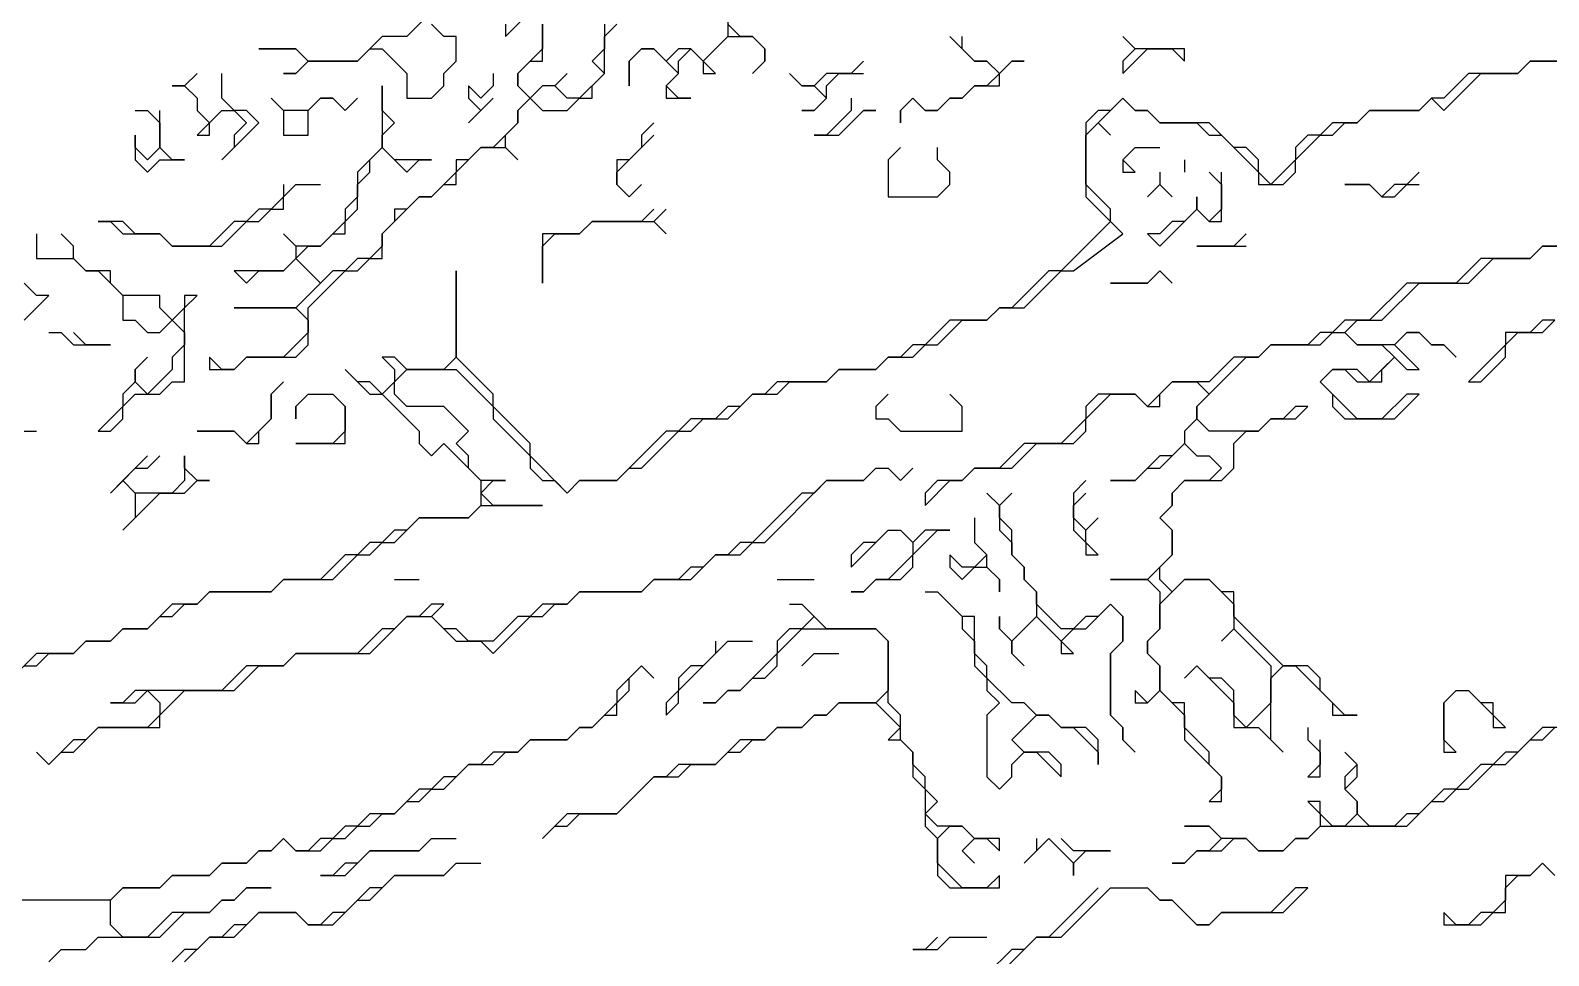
# Model space of a CAD drawing. Header units: metres. Extents: x 76363 to 76886, y 81203 to 81673.
# Drawn here: x 76502 to 76551.2, y 81278.4 to 81308.4 of the extents above; entities that cross this region are included whole.
import ezdxf

# ---------------------------------------------------------------- set-up
doc = ezdxf.new("R2010")
doc.units = ezdxf.units.M

msp = doc.modelspace()

# ---------------------------------------------------------------- linework, layer by layer
for points in [[(76515, 81309, 214.28), (76514.2, 81308.2, 213.985), (76513.4, 81308.2, 214.18), (76512.6, 81307.4, 213.893), (76511, 81307.4, 214.027), (76510.6, 81307.8, 214.5), (76509.4, 81307.8, 214.654), (76510.6, 81307.8, 214.5), (76511, 81307.4, 214.027), (76510.6, 81307, 213.91), (76510.2, 81307, 214.03), (76510.6, 81307, 213.91), (76511, 81307.4, 214.027), (76512.6, 81307.4, 213.893), (76513, 81307.8, 214.013), (76513.4, 81307.8, 213.958), (76514.2, 81307, 213.78), (76514.2, 81306.2, 213.86), (76515, 81306.2, 213.86), (76515.4, 81306.6, 213.82), (76515.4, 81307, 213.82), (76515.8, 81307.4, 213.83), (76515.8, 81308.2, 213.79), (76515.4, 81308.2, 213.91), (76515, 81308.6, 214.155)], [(76517.4, 81308.6, 213.5), (76517.4, 81308.2, 213.255), (76518.2, 81309, 213.452)], [(76524.6, 81309, 212.37), (76524.6, 81308.2, 212.27), (76523.8, 81307.4, 212.04), (76523.4, 81307.8, 212.17), (76523, 81307.8, 212.215), (76522.6, 81307.4, 212.1), (76522.2, 81307.8, 212.37), (76521.8, 81307.8, 212.423), (76521.4, 81307.4, 212.2), (76521.4, 81306.6, 212.043), (76521.4, 81307.4, 212.2), (76521.8, 81307.8, 212.423), (76522.2, 81307.8, 212.37), (76523, 81307, 211.79), (76522.6, 81306.6, 211.78), (76522.6, 81306.2, 211.73), (76523.4, 81306.2, 211.68), (76523, 81306.2, 211.69), (76522.6, 81306.6, 211.78), (76523, 81307, 211.79), (76523, 81307.4, 212.005), (76523.4, 81307.8, 212.17), (76523.8, 81307.4, 212.04), (76523.8, 81307, 211.84), (76524.2, 81307, 211.87), (76523.8, 81307.4, 212.04), (76524.6, 81308.2, 212.27), (76525.4, 81308.2, 212.11), (76525.8, 81307.8, 211.98), (76525.8, 81307.4, 211.88), (76525.4, 81307, 211.75), (76525.8, 81307.4, 211.88), (76525.8, 81307.8, 211.98), (76525.4, 81308.2, 212.11), (76525, 81308.2, 212.15), (76524.6, 81308.6, 212.28)], [(76518.6, 81308.6, 213.26), (76518.6, 81307.8, 213.047), (76517.8, 81307, 212.965), (76517.8, 81306.6, 212.94), (76518.2, 81306.2, 212.66), (76517.8, 81305.8, 212.835), (76517.8, 81305.4, 212.59), (76517, 81304.6, 212.453), (76516.6, 81304.6, 212.655), (76516.2, 81304.2, 211.977), (76515.8, 81304.2, 211.947), (76515.8, 81303.8, 211.7), (76515, 81303, 211.24), (76514.6, 81303, 211.267), (76514.2, 81302.6, 210.945), (76513.8, 81302.6, 211.1), (76513.8, 81302.2, 210.93), (76513.4, 81301.8, 210.95), (76513.4, 81301.4, 210.78), (76513, 81301, 210.65), (76512.6, 81301, 210.91), (76512.2, 81300.6, 210.71), (76511.8, 81300.6, 210.9), (76511.4, 81300.2, 210.448), (76510.6, 81301, 211.37), (76511, 81301.4, 211.59), (76511.4, 81301.4, 211.66), (76511.8, 81301.8, 211.53), (76512.2, 81301.8, 211.53), (76512.2, 81302.2, 211.7), (76512.6, 81302.6, 211.79), (76512.6, 81303.4, 212.13), (76513, 81303.8, 212.12), (76513, 81304.2, 212.25), (76513.4, 81304.6, 212.415), (76514.2, 81303.8, 211.877), (76514.6, 81304.2, 212.436), (76515, 81304.2, 212.443), (76513.8, 81304.2, 212.293), (76513.4, 81304.6, 212.415), (76513.4, 81305, 212.53), (76513.8, 81305.4, 213.044), (76513.4, 81305.8, 212.928), (76513.4, 81306.6, 213.35), (76513.4, 81304.6, 212.415), (76512.6, 81303.8, 212.25), (76512.6, 81303, 211.97), (76512.2, 81302.6, 211.82), (76512.2, 81302.2, 211.7), (76511.4, 81301.4, 211.66), (76510.6, 81301.4, 211.52), (76510.2, 81301.8, 211.53), (76510.6, 81301.4, 211.52), (76510.6, 81301, 211.37), (76510.2, 81300.6, 211.135), (76508.6, 81300.6, 211.19), (76509, 81300.2, 211.167), (76509.4, 81300.6, 211.18), (76510.2, 81300.6, 211.135), (76510.6, 81301, 211.37), (76511.4, 81300.2, 210.448), (76510.6, 81299.4, 210.37), (76508.6, 81299.4, 210.75), (76510.6, 81299.4, 210.37), (76511, 81299, 210.1), (76511, 81298.6, 209.93), (76510.2, 81297.8, 209.94), (76509, 81297.8, 210.24), (76508.6, 81297.4, 210.173), (76508.2, 81297.4, 210.12), (76507.8, 81297.8, 210.347), (76507.8, 81297.4, 210.13), (76508.6, 81297.4, 210.173), (76509, 81297.8, 210.24), (76510.6, 81297.8, 209.9), (76511, 81298.2, 209.875), (76511, 81299.4, 210.235), (76512.2, 81300.6, 210.71), (76512.6, 81300.6, 210.63), (76513, 81301, 210.65), (76513.4, 81301, 210.53), (76513.4, 81301.8, 210.95), (76514.6, 81303, 211.267), (76515, 81303, 211.24), (76515.4, 81303.4, 211.56), (76515.8, 81303.4, 211.49), (76515.8, 81303.8, 211.7), (76516.6, 81304.6, 212.655), (76517.4, 81304.6, 212.325), (76517.8, 81304.2, 212.115), (76517.4, 81304.6, 212.325), (76517.4, 81305, 212.52), (76517.8, 81305.4, 212.59), (76517.8, 81305.8, 212.835), (76518.2, 81306.2, 212.66), (76518.6, 81305.8, 212.53), (76519.4, 81305.8, 212.56), (76519.8, 81306.2, 212.54), (76520.2, 81306.2, 212.46), (76520.2, 81306.6, 212.55), (76520.6, 81307, 212.495), (76520.6, 81308.2, 212.963), (76521, 81308.6, 212.95)], [(76520.6, 81308.6, 212.99), (76520.6, 81307.8, 212.84), (76520.2, 81307.4, 212.75), (76520.6, 81307, 212.495), (76519.8, 81306.2, 212.54), (76519.4, 81306.2, 212.517), (76519, 81306.6, 212.72), (76519.4, 81307, 212.73), (76519, 81306.6, 212.72), (76518.6, 81306.6, 212.71), (76518.2, 81306.2, 212.66), (76517.8, 81306.6, 212.94), (76517.8, 81307, 212.965), (76518.2, 81307.4, 213.06), (76518.6, 81307.4, 213.015), (76518.6, 81308.6, 213.26)], [(76531.8, 81308.2, 211.745), (76532.6, 81307.4, 211.47), (76533, 81307.4, 211.47), (76533.4, 81307, 211.3), (76533, 81306.6, 211.11), (76532.6, 81306.6, 211.13), (76532.2, 81306.2, 210.96), (76531.8, 81306.2, 210.965), (76531.4, 81305.8, 210.795), (76531, 81305.8, 210.835), (76530.6, 81306.2, 210.96), (76530.2, 81305.8, 210.88), (76530.2, 81305.4, 210.78), (76530.2, 81305.8, 210.88), (76530.6, 81306.2, 210.96), (76531, 81305.8, 210.835), (76531.4, 81305.8, 210.795), (76531.8, 81306.2, 210.965), (76532.2, 81306.2, 210.96), (76532.6, 81306.6, 211.13), (76533.4, 81306.6, 211.13), (76533.4, 81307, 211.3), (76533.8, 81307.4, 211.37), (76534.2, 81307.4, 211.32), (76533.8, 81307.4, 211.37), (76533.4, 81307, 211.3), (76533, 81307.4, 211.47), (76532.6, 81307.4, 211.47), (76532.2, 81307.8, 211.645), (76532.2, 81308.2, 211.69)], [(76537.4, 81308.2, 211.305), (76537.8, 81307.8, 211.09), (76537.4, 81307.4, 211.04), (76537.4, 81307, 210.905), (76538.2, 81307.8, 211.01), (76539, 81307.8, 211.048), (76539.4, 81307.4, 210.955), (76539.4, 81307.8, 211.09), (76537.8, 81307.8, 211.09)], [(76552.6, 81307.4, 210.79), (76550.6, 81307.4, 210.807), (76550.2, 81307, 210.71), (76548.6, 81307, 210.71), (76547.8, 81306.2, 210.68), (76547.4, 81306.2, 210.687), (76547, 81305.8, 210.67), (76545.4, 81305.8, 210.67), (76545, 81305.4, 210.65), (76544.2, 81305.4, 210.505), (76543.8, 81305, 210.49), (76543.4, 81305, 210.56), (76543, 81304.6, 210.685), (76543, 81304.2, 210.6), (76542.2, 81303.4, 210.65), (76541.8, 81303.8, 210.745), (76541.8, 81304.2, 210.69), (76541.4, 81304.6, 210.71), (76541, 81304.6, 210.71), (76540.2, 81305.4, 210.74), (76538.6, 81305.4, 210.905), (76538.2, 81305.8, 210.93), (76537.8, 81305.8, 210.93), (76537.4, 81306.2, 210.87), (76537, 81305.8, 210.907), (76536.6, 81305.8, 210.895), (76536.2, 81305.4, 210.84), (76536.2, 81303, 210.91), (76537, 81302.2, 211.075), (76535.4, 81300.6, 210.86), (76535, 81300.6, 210.86), (76533.8, 81299.4, 210.893), (76533.4, 81299.4, 210.885), (76533, 81299, 210.95), (76531.8, 81299, 211.007), (76531, 81298.2, 211), (76530.6, 81298.2, 211.04), (76530.2, 81297.8, 211.06), (76529.8, 81297.8, 211.06), (76529.4, 81297.4, 211.045), (76528.2, 81297.4, 211.05), (76527.8, 81297, 211.035), (76526.2, 81297, 210.96), (76525.8, 81296.6, 210.95), (76525.4, 81296.6, 210.92), (76525, 81296.2, 210.93), (76524.6, 81296.2, 210.93), (76524.2, 81295.8, 210.915), (76523.4, 81295.8, 210.92), (76523, 81295.4, 210.83), (76522.6, 81295.4, 210.88), (76521, 81293.8, 210.92), (76519.8, 81293.8, 210.84), (76519.4, 81293.4, 210.75), (76518.2, 81294.6, 210.96), (76518.2, 81295, 210.905), (76517, 81296.2, 210.965), (76517, 81296.6, 210.98), (76515.8, 81297.8, 210.88), (76515.8, 81300.6, 210.92), (76515.8, 81297.8, 210.88), (76515.4, 81297.4, 210.788), (76514.2, 81297.4, 210.33), (76513.8, 81297.8, 210.19), (76513.4, 81297.8, 210.19), (76513.8, 81297.4, 210.215), (76513.8, 81297, 210.087), (76513.4, 81296.6, 209.88), (76513, 81297, 210.01), (76512.6, 81297, 209.81), (76512.2, 81297.4, 209.765), (76513, 81296.6, 209.84), (76513.4, 81296.6, 209.88), (76514.6, 81295.4, 209.825), (76514.6, 81295, 209.725), (76515, 81294.6, 209.67), (76515.4, 81295, 209.955), (76516.6, 81293.8, 209.907), (76516.6, 81293, 209.745), (76516.2, 81292.6, 209.77), (76514.6, 81292.6, 209.81), (76514.2, 81292.2, 209.79), (76513.8, 81292.2, 209.72), (76513.4, 81291.8, 209.71), (76513, 81291.8, 209.657), (76512.6, 81291.4, 209.61), (76512.2, 81291.4, 209.54), (76511.4, 81290.6, 209.43), (76510.2, 81290.6, 209.44), (76509.8, 81290.2, 209.41), (76507.8, 81290.2, 209.575), (76507.4, 81289.8, 209.56), (76506.6, 81289.8, 209.64), (76505.8, 81289, 209.68), (76505, 81289, 209.69), (76504.6, 81288.6, 209.63), (76503.8, 81288.6, 209.67), (76503.4, 81288.2, 209.58), (76502.2, 81288.2, 209.58), (76501.4, 81287.4, 209.515)], [(76501.8, 81287.8, 209.57), (76502.2, 81287.8, 209.57), (76502.6, 81288.2, 209.66), (76503.4, 81288.2, 209.58), (76503.8, 81288.6, 209.67), (76504.6, 81288.6, 209.63), (76505, 81289, 209.69), (76505.8, 81289, 209.68), (76506.2, 81289.4, 209.695), (76506.6, 81289.4, 209.63), (76507, 81289.8, 209.64), (76507.4, 81289.8, 209.56), (76507.8, 81290.2, 209.575), (76509.8, 81290.2, 209.41), (76510.2, 81290.6, 209.44), (76511.8, 81290.6, 209.42), (76512.6, 81291.4, 209.61), (76513, 81291.4, 209.61), (76513.4, 81291.8, 209.71), (76513.8, 81291.8, 209.7), (76514.6, 81292.6, 209.81), (76516.2, 81292.6, 209.77), (76516.6, 81293, 209.745), (76518.6, 81293, 210.445), (76517, 81293, 209.82), (76516.6, 81293.4, 209.76), (76517, 81293.8, 210.165), (76517.4, 81293.8, 210.24), (76516.6, 81293.8, 209.907), (76516.2, 81294.2, 209.923), (76516.2, 81294.6, 209.97), (76515.8, 81295, 210.14), (76516.2, 81295.4, 210.41), (76515.4, 81296.2, 210.395), (76514.2, 81296.2, 209.935), (76513.8, 81296.6, 209.837), (76513.8, 81297, 210.087), (76514.2, 81297.4, 210.33), (76515.8, 81297.4, 210.94), (76517, 81296.2, 210.965), (76517, 81295.8, 210.94), (76518.2, 81294.6, 210.96), (76518.2, 81294.2, 210.78), (76518.6, 81293.8, 210.77), (76519, 81293.8, 210.84), (76519.4, 81293.4, 210.75), (76519.8, 81293.8, 210.84), (76521, 81293.8, 210.92), (76521.4, 81294.2, 210.82), (76521.8, 81294.2, 210.77), (76523, 81295.4, 210.83), (76523.4, 81295.4, 210.83), (76523.8, 81295.8, 210.913), (76524.6, 81295.8, 210.875), (76525.4, 81296.6, 210.92), (76526.2, 81296.6, 210.905), (76526.6, 81297, 210.96), (76527.8, 81297, 211.035), (76528.2, 81297.4, 211.05), (76529.4, 81297.4, 211.045), (76529.8, 81297.8, 211.06), (76530.6, 81297.8, 211.06), (76531, 81298.2, 211), (76531.4, 81298.2, 210.93), (76532.2, 81299, 210.96), (76533, 81299, 210.95), (76533.4, 81299.4, 210.885), (76534.2, 81299.4, 210.885), (76535.4, 81300.6, 210.86), (76535.8, 81300.6, 210.82), (76537.4, 81301.8, 210.98), (76537, 81302.2, 211.075), (76537, 81302.6, 211.422), (76536.2, 81303.4, 211.13), (76536.2, 81305, 210.82), (76536.6, 81305.4, 210.92), (76537, 81305, 211.327), (76536.6, 81305.4, 210.92), (76537.4, 81306.2, 210.87), (76537.8, 81305.8, 210.93), (76538.2, 81305.8, 210.93), (76538.6, 81305.4, 210.905), (76539.8, 81305.4, 210.75), (76540.2, 81305, 210.65), (76540.6, 81305, 210.65), (76541.8, 81303.8, 210.745), (76541.8, 81303.4, 210.81), (76542.6, 81303.4, 210.63), (76543, 81303.8, 210.51), (76543, 81304.2, 210.6), (76543.8, 81305, 210.49), (76544.2, 81305, 210.51), (76544.6, 81305.4, 210.58), (76545, 81305.4, 210.65), (76545.4, 81305.8, 210.67), (76547, 81305.8, 210.67), (76547.4, 81306.2, 210.687), (76547.8, 81305.8, 210.58), (76549, 81307, 210.713), (76550.2, 81307, 210.71), (76550.6, 81307.4, 210.807), (76553, 81307.4, 210.79)], [(76507.4, 81307, 214.99), (76507, 81306.6, 214.873), (76506.6, 81306.6, 214.953), (76507, 81306.6, 214.873), (76507.4, 81306.2, 214.473), (76507.4, 81305.8, 214.295), (76507.8, 81305.4, 214.08), (76507.4, 81305, 213.68), (76507.8, 81305, 213.707), (76507.8, 81305.4, 214.08), (76508.2, 81305.8, 214.22), (76508.6, 81305.8, 213.9), (76509, 81305.4, 213.383), (76508.6, 81305, 213.25), (76508.6, 81304.6, 212.89), (76508.2, 81304.2, 212.755), (76509.4, 81305.4, 213.265), (76509, 81305.8, 213.633), (76508.6, 81305.8, 213.9), (76508.2, 81306.2, 214.42), (76508.2, 81307, 214.76)], [(76517, 81307, 213.223), (76517, 81306.6, 213.33), (76516.6, 81306.2, 213.47), (76516.2, 81306.6, 213.49), (76516.2, 81306.2, 213.4), (76516.6, 81305.8, 213.447), (76516.2, 81305.4, 213.13), (76517, 81306.2, 213.545)], [(76529, 81307.4, 211.42), (76528.6, 81307, 211.36), (76527.8, 81307, 211.51), (76527.4, 81306.6, 211.38), (76527, 81306.6, 211.46), (76526.6, 81307, 211.68), (76527, 81306.6, 211.46), (76527.4, 81306.6, 211.38), (76527.8, 81306.2, 211.245), (76527.4, 81305.8, 211.27), (76527, 81305.8, 211.35), (76527.4, 81305.8, 211.27), (76527.8, 81306.2, 211.245), (76527.8, 81306.6, 211.42), (76528.2, 81307, 211.44), (76529, 81307, 211.243)], [(76509.8, 81306.2, 213.597), (76510.2, 81305.8, 213.17), (76510.2, 81305, 212.825), (76511, 81305, 212.75), (76511, 81305.8, 213.06), (76511.4, 81306.2, 213.31), (76511.8, 81306.2, 213.26), (76512.2, 81305.8, 212.953), (76512.6, 81306.2, 213.08), (76512.2, 81305.8, 212.953), (76511.8, 81306.2, 213.26), (76511.4, 81306.2, 213.31), (76511, 81305.8, 213.06), (76510.2, 81305.8, 213.17)], [(76528.6, 81306.2, 211.103), (76528.6, 81305.8, 210.995), (76527.8, 81305, 211.045), (76527.4, 81305, 211.125), (76528.2, 81305, 210.93), (76529, 81305.8, 210.955), (76529.4, 81305.8, 211.04), (76529, 81305.8, 210.955)], [(76505.4, 81305.8, 214.713), (76505.8, 81305.8, 214.48), (76506.2, 81305.4, 214.24), (76506.2, 81304.6, 213.97), (76505.8, 81304.2, 214.11), (76505.4, 81304.6, 214.165), (76505.4, 81305, 214.3), (76505.4, 81304.2, 213.995), (76505.8, 81303.8, 214.09), (76506.2, 81304.2, 213.877), (76507, 81304.2, 213.38), (76506.6, 81304.2, 213.677), (76506.2, 81304.6, 213.97), (76506.2, 81305.8, 214.487)], [(76522.2, 81305.4, 211.58), (76521.8, 81305, 211.533), (76521.8, 81304.6, 211.46), (76521.4, 81304.2, 211.53), (76521, 81304.2, 211.605), (76521, 81303.4, 211.26), (76521.4, 81303, 211.32), (76521.8, 81303.4, 211.265), (76521.4, 81303, 211.32), (76521, 81303.4, 211.26), (76521, 81303.8, 211.39), (76522.2, 81305, 211.49)], [(76530.2, 81304.6, 210.66), (76529.8, 81304.2, 210.65), (76529.8, 81303, 210.68), (76531.4, 81303, 210.767), (76531.8, 81303.4, 210.65), (76531.8, 81303.8, 210.63), (76531.4, 81304.2, 210.72), (76531.4, 81304.6, 210.665)], [(76537.8, 81304.6, 211.693), (76537.4, 81304.2, 212.028), (76537.4, 81303.8, 212.436), (76537.8, 81303.8, 212.657), (76537.4, 81304.2, 212.028), (76537.8, 81304.6, 211.693), (76538.6, 81304.6, 211.6)], [(76539.4, 81304.2, 211.317), (76539.4, 81303.8, 211.45)], [(76540.2, 81303.8, 211.47), (76540.6, 81303.4, 212.083), (76540.6, 81302.6, 212.158), (76540.2, 81302.2, 212.083), (76539.8, 81302.6, 212.107), (76539.8, 81303, 212.307), (76539.8, 81302.6, 212.107), (76539.4, 81302.2, 211.436), (76539, 81302.2, 211.162), (76538.6, 81301.8, 210.75), (76538.2, 81301.8, 210.71), (76538.6, 81301.4, 210.39), (76539.8, 81302.6, 212.107), (76540.2, 81302.2, 212.083), (76540.6, 81302.2, 211.91), (76540.6, 81303.8, 211.32)], [(76538.6, 81303.8, 211.957), (76538.6, 81303.4, 211.676), (76538.2, 81303, 211.665), (76538.6, 81303.4, 211.676), (76539, 81303, 211.445), (76538.6, 81303.4, 211.676)], [(76547, 81303.8, 208.51), (76546.6, 81303.4, 208.03), (76546.2, 81303.4, 208.006), (76545.8, 81303, 207.52), (76545.4, 81303.4, 208.017), (76544.6, 81303.4, 208.805), (76545.4, 81303.4, 208.017), (76545.8, 81303, 207.52), (76546.2, 81303, 207.592), (76546.6, 81303.4, 208.03), (76547, 81303.4, 208.01)], [(76510.2, 81303.4, 212.1), (76510.2, 81303, 211.97), (76509.8, 81302.6, 211.785), (76509.4, 81302.6, 211.845), (76509, 81302.2, 211.67), (76508.6, 81302.2, 211.83), (76507.8, 81301.4, 211.45), (76506.6, 81301.4, 212.01), (76506.2, 81301.8, 212.39), (76505.4, 81301.8, 212.52), (76505, 81302.2, 212.88), (76504.2, 81302.2, 212.892), (76504.6, 81302.2, 212.82), (76505, 81301.8, 212.63), (76506.2, 81301.8, 212.39), (76506.6, 81301.4, 212.01), (76508.2, 81301.4, 211.45), (76509, 81302.2, 211.67), (76509.4, 81302.2, 211.63), (76509.8, 81302.6, 211.785), (76510.2, 81302.6, 211.76), (76510.2, 81303, 211.97), (76510.6, 81303.4, 212.067), (76511.4, 81303.4, 212.033)], [(76522.2, 81302.6, 211.07), (76521.8, 81302.2, 210.973), (76520.2, 81302.2, 211.06), (76519.8, 81301.8, 210.96), (76518.6, 81301.8, 211.05), (76518.6, 81300.2, 210.9), (76518.6, 81301.4, 210.95), (76519, 81301.8, 211.045), (76519.8, 81301.8, 210.96), (76520.2, 81302.2, 211.06), (76522.2, 81302.2, 210.9), (76522.6, 81301.8, 210.88), (76522.2, 81302.2, 210.9), (76522.6, 81302.6, 210.99)], [(76502.2, 81301.8, 213.055), (76502.2, 81301, 212.795), (76503.4, 81301, 212.67), (76503.8, 81300.6, 212.425), (76504.2, 81300.6, 212.27), (76505, 81299.8, 211.7), (76505, 81299, 211.35), (76505.4, 81299, 211.27), (76505.8, 81298.6, 211.48), (76506.2, 81298.6, 211.41), (76506.6, 81299, 211.045), (76507, 81298.6, 210.847), (76507, 81298.2, 210.66), (76506.6, 81297.8, 210.738), (76506.6, 81297.4, 210.54), (76505.8, 81296.6, 210.503), (76505.4, 81297, 210.805), (76505.4, 81297.4, 210.9), (76505.8, 81297.8, 211.188), (76505.4, 81297.4, 210.9), (76505.4, 81297, 210.805), (76505, 81296.6, 210.47), (76505, 81296.2, 210.39), (76504.2, 81295.4, 210.27), (76504.6, 81295.4, 210.2), (76505, 81295.8, 210.37), (76505, 81296.2, 210.39), (76505.4, 81296.6, 210.555), (76506.2, 81296.6, 210.25), (76506.6, 81297, 210.26), (76507, 81297, 210.265), (76507, 81299.4, 210.9), (76507.4, 81299.8, 211.12), (76507, 81299.8, 211.177), (76507, 81299.4, 210.9), (76506.6, 81299, 211.045), (76506.2, 81299.4, 211.37), (76506.2, 81299.8, 211.38), (76505, 81299.8, 211.7), (76504.6, 81300.2, 211.985), (76504.6, 81300.6, 212.11), (76503.8, 81300.6, 212.425), (76503.4, 81301, 212.67), (76503.4, 81301.4, 212.69), (76503, 81301.8, 212.86)], [(76541.4, 81301.8, 209.736), (76541, 81301.4, 209.29), (76539.8, 81301.4, 210.527), (76541.4, 81301.4, 208.655)], [(76551.8, 81301.4, 201.94), (76551, 81301.4, 202.145), (76550.6, 81301, 201.9), (76549, 81301, 202.48), (76548.2, 81300.2, 202.063), (76546.6, 81300.2, 202.707), (76545.4, 81299, 201.612), (76544.6, 81299, 202.065), (76544.2, 81298.6, 201.612), (76543.8, 81298.6, 202.074), (76543.4, 81298.2, 201.745), (76542.2, 81298.2, 202.205), (76541.8, 81297.8, 201.573), (76541, 81297.8, 202.161), (76540.2, 81297, 201.64), (76539, 81297, 202.225), (76538.2, 81296.2, 201.905), (76537.8, 81296.6, 202.555), (76536.6, 81296.6, 203.232), (76536.2, 81296.2, 202.988), (76536.2, 81295.8, 202.498), (76535.4, 81295, 202.237), (76534.2, 81295, 203.192), (76533.4, 81294.2, 203.056), (76532.6, 81294.2, 204.17), (76532.2, 81293.8, 203.872), (76531.4, 81293.8, 204.472), (76531, 81293.4, 204.048), (76531, 81293, 203.398), (76531.8, 81293.8, 204.097), (76532.2, 81293.8, 203.872), (76532.6, 81294.2, 204.17), (76533.8, 81294.2, 202.6), (76534.6, 81295, 202.747), (76535.8, 81295, 201.972), (76536.2, 81295.4, 202.124), (76536.2, 81295.8, 202.498), (76537, 81296.6, 203.03), (76537.8, 81296.6, 202.555), (76538.2, 81296.2, 201.905), (76538.6, 81296.2, 201.713), (76538.6, 81296.6, 202.017), (76539, 81297, 202.225), (76539.8, 81297, 201.67), (76540.2, 81296.6, 201.163), (76539.8, 81296.2, 201.103), (76539.8, 81295.8, 200.83), (76539.4, 81295.4, 200.775), (76539.4, 81295, 200.635), (76539, 81294.6, 200.66), (76538.6, 81294.6, 200.735), (76537.8, 81293.8, 200.71), (76537, 81293.8, 200.94), (76537.8, 81293.8, 200.71), (76538.2, 81294.2, 200.72), (76538.6, 81294.2, 200.52), (76539.4, 81295, 200.635), (76539.8, 81294.6, 200.39), (76540.2, 81294.6, 200.31), (76540.6, 81294.2, 200.18), (76540.2, 81293.8, 200.085), (76539.4, 81293.8, 200.19), (76539, 81293.4, 200.15), (76539, 81293, 200.015), (76538.6, 81292.6, 200.075), (76539, 81292.2, 199.9), (76539, 81291.4, 199.87), (76538.2, 81290.6, 200.065), (76537, 81290.6, 200.795), (76538.2, 81290.6, 200.065), (76538.6, 81290.2, 199.89), (76538.6, 81289, 200.38), (76538.2, 81288.6, 200.847), (76538.2, 81288.2, 200.845), (76538.6, 81287.8, 200.86), (76538.6, 81287, 201.09), (76538.2, 81286.6, 201.437), (76537.8, 81287, 201.543), (76537.8, 81286.6, 201.73), (76538.2, 81286.6, 201.437), (76538.6, 81287, 201.09), (76539.4, 81286.2, 201.13), (76539.4, 81285.4, 201.13), (76540.6, 81284.2, 200.86), (76540.6, 81283.8, 200.945), (76540.2, 81283.4, 201.12), (76540.6, 81283.4, 200.97), (76540.6, 81284.2, 200.86), (76540.2, 81284.6, 200.95), (76540.2, 81285, 201.04), (76539.4, 81285.8, 201.1), (76539.4, 81286.6, 201.11), (76539, 81286.6, 201.105), (76538.6, 81287, 201.09), (76538.6, 81287.8, 200.86), (76538.2, 81288.2, 200.845), (76538.2, 81288.6, 200.847), (76538.6, 81289, 200.38), (76538.6, 81289.8, 200.03), (76539.4, 81290.6, 199.83), (76540.2, 81290.6, 199.83), (76541, 81289.8, 200.02), (76541, 81289, 200.215), (76540.6, 81288.6, 200.47), (76541, 81289, 200.215), (76542.2, 81287.8, 200.16), (76542.2, 81286.6, 200.41), (76541.4, 81285.8, 200.84), (76541, 81286.2, 201.165), (76541, 81287, 201.005), (76540.6, 81287.4, 200.955), (76540.2, 81287.4, 201.182), (76539.8, 81287.8, 200.975), (76539.4, 81287.4, 201.08), (76539.8, 81287.8, 200.975), (76541, 81286.6, 201.175), (76541, 81285.8, 201.03), (76541.8, 81285.8, 200.64), (76542.6, 81285, 200.57), (76542.2, 81285.4, 200.51), (76542.2, 81287.4, 200.22), (76542.6, 81287.8, 200.16), (76543, 81287.8, 200.16), (76544.2, 81286.6, 200.25), (76544.2, 81286.2, 200.31), (76545, 81286.2, 200.237), (76544.6, 81286.2, 200.26), (76543.8, 81287, 200.2), (76543.8, 81287.4, 200.13), (76543.4, 81287.8, 200.15), (76542.6, 81287.8, 200.16), (76541, 81289.4, 200.133), (76541, 81290.2, 199.96), (76540.6, 81290.2, 199.97), (76540.2, 81290.6, 199.83), (76539.4, 81290.6, 199.83), (76539, 81290.2, 199.855), (76538.6, 81290.6, 199.905), (76538.6, 81291, 199.93), (76539, 81291.4, 199.87), (76539, 81292.2, 199.9), (76538.6, 81292.6, 200.075), (76539, 81293, 200.015), (76539, 81293.4, 200.15), (76539.4, 81293.8, 200.19), (76540.6, 81293.8, 200.085), (76541, 81294.2, 200.06), (76541, 81295, 200.255), (76541.4, 81295.4, 200.265), (76541.8, 81295.4, 200.225), (76542.2, 81295.8, 200.355), (76543, 81295.8, 200.28), (76543.4, 81296.2, 200.447), (76543, 81296.2, 200.48), (76542.6, 81295.8, 200.357), (76542.2, 81295.8, 200.355), (76541.8, 81295.4, 200.225), (76540.2, 81295.4, 200.66), (76539.8, 81295.8, 200.83), (76539.8, 81296.2, 201.103), (76541.4, 81297.8, 201.766), (76541.8, 81297.8, 201.573), (76542.2, 81298.2, 202.205), (76543.8, 81298.2, 201.443), (76544.2, 81298.6, 201.612), (76544.6, 81298.6, 201.417), (76545, 81298.2, 201.117), (76545.8, 81298.2, 200.99), (76546.2, 81297.8, 200.97), (76545.4, 81297, 201.71), (76545, 81297.4, 201.543), (76544.2, 81297.4, 201.15), (76543.8, 81297, 200.675), (76544.2, 81296.6, 200.793), (76544.2, 81296.2, 200.63), (76544.6, 81295.8, 200.507), (76546.2, 81295.8, 200.65), (76547, 81296.6, 200.61), (76546.6, 81296.6, 200.917), (76545.8, 81295.8, 200.913), (76545, 81295.8, 200.75), (76543.8, 81297, 200.675), (76544.2, 81297.4, 201.15), (76544.6, 81297.4, 201.42), (76545, 81297, 201.71), (76545.8, 81297, 201.625), (76545.8, 81297.4, 201.396), (76546.2, 81297.8, 200.97), (76546.6, 81297.4, 200.95), (76547, 81297.4, 200.8), (76546.2, 81298.2, 200.99), (76546.6, 81298.6, 201.115), (76547, 81298.6, 201.212), (76547.4, 81298.2, 201.025), (76547.8, 81298.2, 200.985), (76548.2, 81297.8, 200.775), (76547.8, 81298.2, 200.985), (76547.4, 81298.2, 201.025), (76547, 81298.6, 201.212), (76546.6, 81298.6, 201.115), (76546.2, 81298.2, 200.99), (76545, 81298.2, 201.117), (76544.6, 81298.6, 201.417), (76545, 81299, 201.755), (76545.8, 81299, 201.4), (76547, 81300.2, 202.603), (76548.6, 81300.2, 201.846), (76549.4, 81301, 202.363), (76550.6, 81301, 201.9), (76551, 81301.4, 202.145), (76551.8, 81301.4, 201.94)], [(76538.6, 81300.6, 209.163), (76538.2, 81300.2, 208.86), (76537, 81300.2, 209.578), (76538.2, 81300.2, 208.86), (76538.6, 81300.6, 209.163), (76539, 81300.2, 208.211)], [(76501.8, 81299, 211.82), (76502.6, 81299.8, 212.39), (76502.2, 81299.8, 212.28), (76501.8, 81300.2, 212.375)], [(76502.6, 81298.6, 211.597), (76503, 81298.6, 211.747), (76503.4, 81298.2, 211.4), (76504.6, 81298.2, 211.205), (76503.8, 81298.2, 211.37), (76503.4, 81298.6, 211.8)], [(76551.4, 81299, 200.7), (76551, 81299, 200.74), (76550.6, 81298.6, 200.685), (76549.8, 81298.6, 200.725), (76549.8, 81298.2, 200.59), (76548.6, 81297, 200.51), (76549, 81297, 200.39), (76549.8, 81297.8, 200.5), (76549.8, 81298.2, 200.59), (76550.2, 81298.6, 200.645), (76551, 81298.6, 200.61), (76551.4, 81299, 200.7)], [(76510.2, 81297, 209.83), (76509.8, 81296.6, 209.85), (76509.8, 81295.8, 209.815), (76509, 81295, 209.883), (76508.6, 81295.4, 210.11), (76507.4, 81295.4, 210.005), (76508.6, 81295.4, 210.11), (76509, 81295, 209.883), (76509.4, 81295, 209.79), (76509.4, 81295.4, 209.92), (76509.8, 81295.8, 209.815), (76509.8, 81296.6, 209.85)], [(76511, 81296.6, 209.77), (76510.6, 81296.2, 209.755), (76510.6, 81295.8, 209.74), (76510.6, 81296.2, 209.755), (76511, 81296.6, 209.77), (76511.8, 81296.6, 209.7), (76512.2, 81296.2, 209.7), (76512.2, 81295.4, 209.71), (76511.8, 81295, 209.855), (76510.6, 81295, 209.815), (76512.2, 81295, 209.7), (76512.2, 81296.2, 209.7), (76511.8, 81296.6, 209.7)], [(76529.8, 81296.6, 209.968), (76529.4, 81296.2, 209.388), (76529.4, 81295.8, 208.846), (76529.8, 81295.8, 208.885), (76530.2, 81295.4, 208.64), (76532.2, 81295.4, 207.597), (76532.2, 81296.2, 208.05), (76531.8, 81296.6, 208.826)], [(76501.8, 81295.4, 210.48), (76502.2, 81295.4, 210.475)], [(76529.4, 81294.2, 205.337), (76529, 81293.8, 204.68), (76527.8, 81293.8, 205.365), (76527.4, 81293.4, 204.702), (76527, 81293.4, 204.992), (76525.4, 81291.8, 203.83), (76525, 81291.8, 204.182), (76524.6, 81291.4, 203.75), (76524.2, 81291.4, 204.029), (76523.8, 81291, 203.505), (76523.4, 81291, 203.747), (76523, 81290.6, 203.413), (76522.2, 81290.6, 203.85), (76521.8, 81290.2, 203.4), (76519.8, 81290.2, 204.477), (76519.4, 81289.8, 204.027), (76518.6, 81289.8, 204.448), (76518.2, 81289.4, 204.287), (76517.8, 81289.4, 204.494), (76517, 81288.6, 203.903), (76516.2, 81288.6, 204.378), (76515.8, 81289, 205.007), (76515.4, 81289, 204.87), (76515, 81289.4, 205.552), (76515.4, 81289.8, 206.237), (76515, 81289.8, 206.507), (76514.6, 81289.4, 205.763), (76514.2, 81289.4, 206.06), (76513.8, 81289, 205.24), (76513.4, 81289, 205.42), (76512.6, 81288.2, 205.227), (76510.6, 81288.2, 206.145), (76510.2, 81287.8, 205.612), (76509, 81287.8, 206.14), (76508.2, 81287, 205.288), (76505.4, 81287, 207.07), (76505, 81286.6, 206.423), (76504.6, 81286.6, 206.827), (76505.4, 81286.6, 206.107), (76505.8, 81287, 206.748), (76506.2, 81286.6, 205.418), (76506.2, 81286.2, 204.975), (76505.8, 81285.8, 204.818), (76504.2, 81285.8, 205.194), (76503.8, 81285.4, 204.82), (76503.4, 81285.4, 205.148), (76502.6, 81284.6, 204.397), (76502.2, 81285, 205.103), (76502.6, 81284.6, 204.397), (76503, 81285, 204.922), (76503.4, 81285, 204.65), (76504.2, 81285.8, 205.194), (76506.2, 81285.8, 204.544), (76506.2, 81286.2, 204.975), (76507, 81287, 205.94), (76508.6, 81287, 204.99), (76509.4, 81287.8, 205.968), (76510.2, 81287.8, 205.612), (76510.6, 81288.2, 206.145), (76513, 81288.2, 204.92), (76514.2, 81289.4, 206.06), (76515, 81289.4, 205.552), (76515.8, 81288.6, 204.553), (76516.6, 81288.6, 204.015), (76517, 81288.2, 203.422), (76518.2, 81289.4, 204.287), (76518.6, 81289.4, 203.988), (76519, 81289.8, 204.328), (76519.4, 81289.8, 204.027), (76519.8, 81290.2, 204.477), (76521.8, 81290.2, 203.4), (76522.2, 81290.6, 203.85), (76523.4, 81290.6, 203.298), (76524.2, 81291.4, 204.029), (76525, 81291.4, 203.52), (76525.4, 81291.8, 203.83), (76525.8, 81291.8, 203.642), (76527.8, 81293.8, 205.365), (76529, 81293.8, 204.68), (76529.4, 81294.2, 205.337), (76529.8, 81294.2, 205.207), (76530.2, 81293.8, 204.795), (76530.6, 81294.2, 206.23)], [(76505.8, 81294.6, 210.16), (76504.6, 81293.4, 210.11), (76505, 81293.8, 210.28), (76505.4, 81293.4, 210.105), (76505.4, 81292.6, 209.89), (76505, 81292.2, 209.9), (76506.2, 81293.4, 209.875), (76507, 81293.4, 209.8), (76507.4, 81293.8, 209.81), (76507.8, 81293.8, 209.81), (76507.4, 81293.8, 209.81), (76507, 81294.2, 209.91), (76507, 81294.6, 209.925), (76507, 81293.8, 209.855), (76506.6, 81293.4, 209.835), (76505.4, 81293.4, 210.105), (76505, 81293.8, 210.28), (76505.4, 81294.2, 210.22), (76505.8, 81294.2, 210.18), (76506.2, 81294.6, 210.08)], [(76536.2, 81293.8, 201.13), (76535.8, 81293.4, 201.247), (76535.8, 81292.2, 201.07), (76536.2, 81291.8, 201.05), (76536.2, 81291.4, 201.07), (76536.6, 81291.4, 200.895), (76536.2, 81291.8, 201.05), (76536.2, 81292.2, 200.98), (76536.6, 81292.6, 200.81), (76536.2, 81292.2, 200.98), (76535.8, 81292.6, 201.08), (76535.8, 81293, 201.123), (76536.2, 81293.4, 201)], [(76533, 81293.4, 202.973), (76533.4, 81293, 202.505), (76533.4, 81292.2, 202.605), (76533.8, 81291.8, 202.51), (76533.8, 81291.4, 202.493), (76534.2, 81291, 202.32), (76534.2, 81290.6, 202.53), (76534.6, 81290.2, 202.337), (76534.6, 81289.4, 202.44), (76533.8, 81288.6, 202.325), (76533.4, 81289, 202.27), (76533.4, 81289.4, 202.4), (76533.4, 81289, 202.27), (76533.8, 81288.6, 202.325), (76533.8, 81288.2, 202.23), (76534.2, 81287.8, 202.25), (76533.8, 81288.2, 202.23), (76533.8, 81288.6, 202.325), (76534.6, 81289.4, 202.44), (76535.4, 81288.6, 202.285), (76535.4, 81288.2, 202.293), (76535.8, 81288.2, 202.04), (76535.4, 81288.6, 202.285), (76535.8, 81289, 201.92), (76536.2, 81289, 201.69), (76537, 81289.8, 201.028), (76537.4, 81289.4, 201.163), (76537.4, 81288.6, 201.507), (76537, 81288.2, 201.8), (76537, 81286.2, 201.99), (76537.4, 81285.8, 201.89), (76537.4, 81285.4, 201.9), (76537.8, 81285, 201.73), (76537.4, 81285.4, 201.9), (76537.4, 81285.8, 201.89), (76537, 81286.2, 201.99), (76537, 81288.2, 201.8), (76537.4, 81288.6, 201.507), (76537.4, 81289.4, 201.163), (76537, 81289.8, 201.028), (76536.6, 81289.4, 201.435), (76536.2, 81289.4, 201.55), (76535.8, 81289, 201.92), (76535.4, 81289, 202.22), (76534.6, 81289.8, 202.443), (76534.6, 81290.2, 202.337), (76534.2, 81290.6, 202.53), (76534.2, 81291, 202.32), (76533.8, 81291.4, 202.493), (76533.8, 81292.2, 202.45), (76533.4, 81292.6, 202.548), (76533.4, 81293, 202.505), (76533.8, 81293.4, 202.323), (76533.4, 81293, 202.505)], [(76529.8, 81292.2, 202.963), (76529.4, 81291.8, 202.71), (76529, 81291.8, 202.91), (76528.6, 81291.4, 202.678), (76528.6, 81291, 202.338), (76529.8, 81292.2, 202.963), (76530.2, 81292.2, 202.885), (76530.6, 81291.8, 202.44), (76530.6, 81291.4, 202.167), (76529.8, 81290.6, 202.055), (76529.4, 81290.6, 202.037), (76529, 81290.2, 201.867), (76528.6, 81290.2, 201.84), (76529, 81290.2, 201.867), (76529.4, 81290.6, 202.037), (76530.2, 81290.6, 201.94), (76530.6, 81291, 201.95), (76530.6, 81291.4, 202.167), (76531.4, 81292.2, 202.553), (76531.8, 81292.2, 202.717), (76531, 81292.2, 202.69), (76530.6, 81291.8, 202.44), (76530.2, 81292.2, 202.885)], [(76532.6, 81292.6, 202.86), (76532.6, 81291.8, 202.59), (76533, 81291.4, 202.615), (76532.6, 81291, 202.48), (76532.2, 81291, 202.215), (76531.8, 81291.4, 202.235), (76531.8, 81291, 202.055), (76532.2, 81290.6, 202.053), (76532.6, 81291, 202.48), (76533, 81291, 202.55), (76533.4, 81290.6, 202.54), (76533.4, 81290.2, 202.44), (76533.4, 81290.6, 202.54), (76533, 81291, 202.55), (76533, 81291.4, 202.615), (76532.6, 81291.8, 202.59)], [(76513.8, 81290.6, 208.807), (76514.6, 81290.6, 208.025)], [(76526.2, 81290.6, 202.507), (76527.4, 81290.6, 202.357)], [(76526.6, 81289.8, 201.915), (76527, 81289.8, 201.91), (76527.4, 81289.4, 201.58), (76527, 81289, 201.41), (76526.6, 81289, 201.49), (76526.2, 81288.6, 201.29), (76526.2, 81288.2, 201.073), (76525, 81287, 200.91), (76524.6, 81287, 200.95), (76524.2, 81286.6, 200.94), (76523.8, 81286.6, 200.895), (76524.2, 81286.6, 200.94), (76524.6, 81287, 200.95), (76525, 81287, 200.91), (76525.4, 81287.4, 200.993), (76525.8, 81287.4, 200.89), (76526.2, 81287.8, 200.9), (76526.2, 81288.2, 201.073), (76527, 81289, 201.41), (76529.4, 81289, 201.215), (76529.8, 81288.6, 201.12), (76529.8, 81287, 200.93), (76529.4, 81286.6, 200.75), (76528.2, 81286.6, 200.69), (76527.8, 81286.2, 200.635), (76527.4, 81286.2, 200.647), (76527, 81285.8, 200.58), (76526.2, 81285.8, 200.67), (76525.8, 81285.4, 200.49), (76525, 81285.4, 200.65), (76524.2, 81284.6, 200.543), (76523, 81284.6, 200.62), (76522.6, 81284.2, 200.52), (76522.2, 81284.2, 200.61), (76521, 81283, 200.6), (76519.4, 81283, 200.52), (76518.6, 81282.2, 200.455), (76519, 81282.6, 200.47), (76519.4, 81282.6, 200.39), (76519.8, 81283, 200.485), (76521, 81283, 200.6), (76522.2, 81284.2, 200.61), (76523, 81284.2, 200.525), (76523.4, 81284.6, 200.62), (76524.2, 81284.6, 200.543), (76524.6, 81285, 200.64), (76525, 81285, 200.56), (76525.4, 81285.4, 200.65), (76525.8, 81285.4, 200.49), (76526.2, 81285.8, 200.67), (76527, 81285.8, 200.58), (76527.4, 81286.2, 200.647), (76527.8, 81286.2, 200.635), (76528.2, 81286.6, 200.69), (76529.4, 81286.6, 200.75), (76530.2, 81285.8, 200.76), (76529.8, 81285.4, 200.68), (76530.2, 81285.4, 200.67), (76530.6, 81285, 200.765), (76530.6, 81284.2, 200.65), (76531, 81283.8, 200.71), (76531, 81282.6, 200.545), (76531.4, 81282.2, 200.56), (76531.4, 81281, 200.51), (76531.8, 81280.6, 200.72), (76533.4, 81280.6, 200.56), (76533.4, 81281, 200.655), (76533, 81280.6, 200.6), (76532.2, 81280.6, 200.8), (76531.4, 81281.4, 200.45), (76531.4, 81282.2, 200.56), (76531.8, 81282.6, 200.73), (76532.2, 81282.6, 200.8), (76532.6, 81282.2, 200.745), (76532.2, 81281.8, 200.66), (76532.6, 81281.4, 200.75), (76532.2, 81281.8, 200.66), (76532.6, 81282.2, 200.745), (76533, 81282.2, 200.905), (76533.4, 81281.8, 200.84), (76533.4, 81282.2, 200.975), (76532.6, 81282.2, 200.745), (76532.2, 81282.6, 200.8), (76531.4, 81282.6, 200.65), (76531, 81283, 200.52), (76531.4, 81283.4, 200.77), (76531, 81283.8, 200.71), (76531, 81284.2, 200.765), (76530.6, 81284.6, 200.747), (76530.6, 81285, 200.765), (76530.2, 81285.4, 200.67), (76530.2, 81286.2, 200.775), (76529.8, 81286.6, 200.875), (76529.8, 81288.6, 201.12), (76529.4, 81289, 201.215), (76527.8, 81289, 201.3), (76527, 81289.8, 201.91)], [(76531, 81290.2, 201.84), (76531.4, 81290.2, 201.91), (76532.2, 81289.4, 202.025), (76532.2, 81289, 202.01), (76532.6, 81288.6, 202.18), (76532.6, 81287.8, 202.08), (76533, 81287.4, 202.16), (76533, 81287, 202.15), (76533.4, 81286.6, 202.05), (76533, 81286.2, 201.94), (76533, 81284.2, 201.57), (76533.4, 81283.8, 201.655), (76533.8, 81284.2, 201.56), (76533.8, 81284.6, 201.583), (76534.2, 81285, 201.6), (76534.6, 81285, 201.44), (76535.4, 81284.2, 201.48), (76535.4, 81284.6, 201.57), (76535, 81285, 201.543), (76534.2, 81285, 201.6), (76533.8, 81285.4, 201.85), (76534.6, 81286.2, 201.95), (76535, 81286.2, 201.95), (76535.4, 81285.8, 201.895), (76535.8, 81285.8, 201.93), (76536.6, 81285, 202.09), (76536.6, 81284.6, 201.915), (76536.6, 81285.4, 202.06), (76536.2, 81285.8, 202.085), (76535.4, 81285.8, 201.895), (76535, 81286.2, 201.95), (76534.6, 81286.2, 201.95), (76534.2, 81286.6, 202.05), (76533.8, 81286.6, 202.05), (76533, 81287.4, 202.16), (76533, 81287.8, 202.18), (76532.6, 81288.2, 202.165), (76532.6, 81289.4, 202.14), (76532.2, 81289.4, 202.025), (76531.4, 81290.2, 201.91)], [(76524.2, 81288.6, 201.715), (76524.2, 81288.2, 201.493), (76523.8, 81287.8, 201.295), (76523.4, 81287.8, 201.375), (76523, 81287.4, 201.32), (76523, 81287, 201.065), (76522.6, 81286.6, 201.05), (76522.6, 81286.2, 200.92), (76523, 81286.6, 200.93), (76523, 81287, 201.065), (76524.6, 81288.6, 201.595), (76525.4, 81288.6, 201.503)], [(76521.8, 81287.8, 201.733), (76521, 81287, 201.5), (76521, 81286.6, 201.253), (76520.2, 81285.8, 200.99), (76519.8, 81285.8, 201.025), (76519.4, 81285.4, 200.97), (76518.2, 81285.4, 201.17), (76517.8, 81285, 201.013), (76517, 81285, 201.217), (76516.6, 81284.6, 201.1), (76516.2, 81284.6, 201.332), (76515.8, 81284.2, 201.2), (76515.4, 81284.2, 201.24), (76515, 81283.8, 201.07), (76514.6, 81283.8, 201.21), (76513.8, 81283, 200.925), (76513, 81283, 201.085), (76512.6, 81282.6, 200.927), (76512.2, 81282.6, 201.023), (76511.8, 81282.2, 200.94), (76511.4, 81282.2, 201.01), (76511, 81281.8, 200.87), (76510.6, 81281.8, 200.867), (76510.2, 81282.2, 201.13), (76509.8, 81281.8, 200.93), (76509.4, 81281.8, 201.087), (76509, 81281.4, 200.86), (76508.2, 81281.4, 200.83), (76507.8, 81281, 200.71), (76506.6, 81281, 200.98), (76506.2, 81280.6, 200.807), (76505, 81280.6, 200.993), (76504.6, 81280.2, 200.82), (76501.4, 81280.2, 201.265)], [(76502.6, 81278.2, 200.64), (76503, 81278.6, 200.73), (76503.8, 81278.6, 200.77), (76504.2, 81279, 200.745), (76506.2, 81279, 200.545), (76507, 81279.8, 200.615), (76507.8, 81279.8, 200.46), (76508.2, 81280.2, 200.47), (76508.6, 81280.2, 200.47), (76509, 81280.6, 200.57), (76509.8, 81280.6, 200.64), (76509, 81280.6, 200.57), (76508.6, 81280.2, 200.47), (76508.2, 81280.2, 200.47), (76507.8, 81279.8, 200.46), (76506.6, 81279.8, 200.62), (76505.8, 81279, 200.515), (76505, 81279, 200.66), (76504.6, 81279.4, 200.685), (76504.6, 81280.2, 200.82), (76505, 81280.6, 200.993), (76506.2, 81280.6, 200.807), (76506.6, 81281, 200.98), (76507.8, 81281, 200.71), (76508.2, 81281.4, 200.83), (76509, 81281.4, 200.86), (76509.4, 81281.8, 201.087), (76509.8, 81281.8, 200.93), (76510.2, 81282.2, 201.13), (76510.6, 81281.8, 200.867), (76511.4, 81281.8, 200.847), (76511.8, 81282.2, 200.94), (76512.2, 81282.2, 200.82), (76512.6, 81282.6, 200.927), (76513, 81282.6, 200.88), (76513.4, 81283, 200.96), (76513.8, 81283, 200.925), (76514.2, 81283.4, 201.087), (76514.6, 81283.4, 200.98), (76515, 81283.8, 201.07), (76515.4, 81283.8, 201.02), (76516.2, 81284.6, 201.332), (76517, 81284.6, 200.985), (76517.4, 81285, 201.155), (76517.8, 81285, 201.013), (76518.2, 81285.4, 201.17), (76519.4, 81285.4, 200.97), (76519.8, 81285.8, 201.025), (76520.2, 81285.8, 200.99), (76520.6, 81286.2, 201.125), (76521, 81286.2, 201.04), (76521, 81286.6, 201.253), (76521.4, 81287, 201.38), (76521.4, 81287.4, 201.608), (76521.8, 81287.8, 201.733), (76522.2, 81287.4, 201.52)], [(76527.4, 81288.2, 201), (76527, 81287.8, 200.873), (76527.4, 81288.2, 201), (76528.2, 81288.2, 200.875)], [(76548.2, 81287, 200.25), (76547.8, 81286.6, 200.24), (76547.8, 81285, 200.395), (76548.2, 81285, 200.67), (76547.8, 81285.4, 200.455), (76547.8, 81286.6, 200.24), (76548.2, 81287, 200.25), (76548.6, 81287, 200.255), (76549.4, 81286.2, 200.29), (76549.4, 81285.8, 200.35), (76549.8, 81285.8, 200.35), (76549.4, 81286.2, 200.29), (76549.4, 81286.6, 200.31), (76549, 81286.6, 200.31), (76548.6, 81287, 200.255)], [(76552.2, 81285.8, 200.35), (76551, 81285.8, 200.34), (76550.2, 81285, 200.315), (76549.8, 81285, 200.367), (76549.4, 81284.6, 200.415), (76549, 81284.6, 200.46), (76548.2, 81283.8, 200.42), (76547.8, 81283.8, 200.385), (76547, 81283, 200.39), (76546.6, 81283, 200.385), (76546.2, 81282.6, 200.37), (76545.4, 81282.6, 200.38), (76545, 81283, 200.39), (76545, 81283.4, 200.3), (76544.6, 81283.8, 200.28), (76545, 81284.2, 200.22), (76545, 81284.6, 200.31), (76544.6, 81285, 200.41), (76545, 81284.6, 200.31), (76544.6, 81284.2, 200.3), (76544.6, 81283.8, 200.28), (76545, 81283.4, 200.3), (76545, 81283, 200.39), (76544.6, 81282.6, 200.51), (76544.2, 81282.6, 200.69), (76543.8, 81283, 200.71), (76543.8, 81283.4, 200.69), (76543.4, 81283.4, 200.73), (76543.8, 81283, 200.71), (76543.8, 81282.6, 200.805), (76543.4, 81282.2, 200.75), (76543, 81282.2, 200.75), (76542.6, 81281.8, 200.637), (76541.8, 81281.8, 200.73), (76541.4, 81282.2, 200.91), (76540.6, 81282.2, 201.07), (76540.2, 81282.6, 201.08), (76539.4, 81282.6, 201.32), (76540.2, 81282.6, 201.08), (76540.6, 81282.2, 201.07), (76540.2, 81281.8, 201.28), (76539.8, 81281.8, 201.205), (76539.4, 81281.4, 201.19), (76539, 81281.4, 201.19), (76539.4, 81281.4, 201.19), (76539.8, 81281.8, 201.205), (76540.6, 81281.8, 201.21), (76541, 81282.2, 201.06), (76541.4, 81282.2, 200.91), (76541.8, 81281.8, 200.73), (76542.6, 81281.8, 200.637), (76543, 81282.2, 200.75), (76543.4, 81282.2, 200.75), (76543.8, 81282.6, 200.805), (76546.6, 81282.6, 200.44), (76547.4, 81283.4, 200.4), (76547.8, 81283.4, 200.385), (76548.2, 81283.8, 200.42), (76548.6, 81283.8, 200.42), (76549.4, 81284.6, 200.415), (76549.8, 81284.6, 200.3), (76550.6, 81285.4, 200.33), (76551, 81285.4, 200.33), (76551.4, 81285.8, 200.345)], [(76543.4, 81285.8, 200.477), (76543.4, 81285.4, 200.483), (76543.8, 81285, 200.57), (76543.8, 81284.6, 200.55), (76543.4, 81284.2, 200.645), (76543.8, 81284.2, 200.57), (76543.8, 81285.4, 200.47)], [(76515, 81282.2, 200.69), (76514.6, 81281.8, 200.677), (76513, 81281.8, 200.68), (76512.6, 81281.4, 200.75), (76512.2, 81281.4, 200.747), (76511.8, 81281, 200.65), (76511.4, 81281, 200.58), (76512.2, 81281, 200.65), (76513, 81281.8, 200.68), (76514.6, 81281.8, 200.677), (76515, 81282.2, 200.69), (76515.8, 81282.2, 200.695)], [(76534.6, 81282.2, 200.94), (76534.6, 81281.8, 200.8), (76534.2, 81281.4, 200.74), (76535, 81282.2, 200.81), (76535.8, 81281.4, 200.75), (76535.8, 81281, 200.74), (76535.8, 81281.4, 200.75), (76536.2, 81281.8, 201.095), (76537, 81281.8, 201.255), (76535.8, 81281.8, 200.92), (76535.4, 81282.2, 200.975)], [(76515.8, 81281.4, 200.51), (76515.4, 81281, 200.375), (76513.8, 81281, 200.45), (76513.4, 81280.6, 200.365), (76513, 81280.6, 200.32), (76512.2, 81279.8, 200.14), (76511.8, 81279.8, 200.21), (76511.4, 81279.4, 200.2), (76511, 81279.4, 200.18), (76510.6, 81279.8, 200.3), (76509.4, 81279.8, 200.42), (76509, 81279.4, 200.29), (76508.6, 81279.4, 200.29), (76508.2, 81279, 200.167), (76507.8, 81279, 200.35), (76507.4, 81278.6, 200.18), (76507, 81278.6, 200.34), (76506.6, 81278.2, 200.32)], [(76507, 81278.2, 200.165), (76507.8, 81279, 200.35), (76508.6, 81279, 200.155), (76509.4, 81279.8, 200.42), (76510.6, 81279.8, 200.3), (76511, 81279.4, 200.18), (76511.8, 81279.4, 200.13), (76512.6, 81280.2, 200.39), (76513, 81280.2, 200.23), (76513.8, 81281, 200.45), (76515.4, 81281, 200.375), (76515.8, 81281.4, 200.51), (76516.6, 81281.4, 200.42)], [(76551.4, 81281, 194.578), (76551, 81281.4, 195.641), (76550.6, 81281, 195.264), (76549.8, 81281, 195.798), (76549.8, 81280.2, 195.216), (76549.4, 81279.8, 195.35), (76549, 81279.8, 195.815), (76548.6, 81279.4, 195.862), (76548.2, 81279.4, 196.29), (76547.8, 81279.8, 197.083), (76547.8, 81279.4, 196.61), (76549, 81279.4, 195.495), (76549.4, 81279.8, 195.35), (76549.8, 81279.8, 194.844), (76549.8, 81280.6, 195.523), (76550.2, 81281, 195.439), (76550.6, 81281, 195.264), (76551, 81281.4, 195.641), (76551.4, 81281, 194.578)], [(76536.6, 81280.6, 200.895), (76535, 81279, 200.565), (76534.6, 81279, 200.56), (76534.2, 81278.6, 200.7), (76533.8, 81278.6, 200.7), (76533, 81277.8, 200.935)], [(76533.4, 81277.8, 200.97), (76534.6, 81279, 200.56), (76535.4, 81279, 200.56), (76537, 81280.6, 200.933), (76538.2, 81280.6, 200.93), (76538.6, 81280.2, 200.64), (76539, 81280.2, 200.56), (76539.8, 81279.4, 199.83), (76540.2, 81279.4, 199.77), (76540.6, 81279.8, 199.883), (76542.6, 81279.8, 198.958), (76543.4, 81280.6, 199.64), (76543, 81280.6, 199.76), (76542.2, 81279.8, 199.3), (76540.6, 81279.8, 199.883), (76540.2, 81279.4, 199.77), (76539.8, 81279.4, 199.83), (76539, 81280.2, 200.56), (76538.6, 81280.2, 200.64), (76538.2, 81280.6, 200.93)], [(76531.4, 81279, 200.575), (76531, 81278.6, 200.56), (76530.6, 81278.6, 200.56), (76531.4, 81278.6, 200.56), (76531.8, 81279, 200.575), (76533, 81279, 200.57)]]:
    msp.add_polyline3d(points)

doc.saveas('drawing.dxf')
